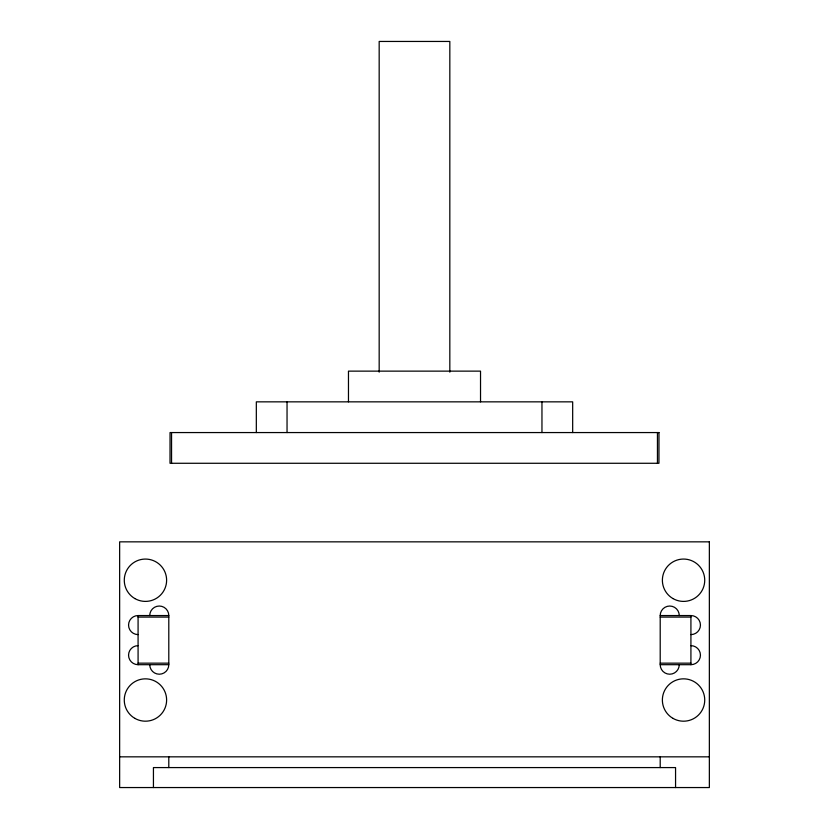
<?xml version="1.0" encoding="UTF-8"?>
<svg xmlns="http://www.w3.org/2000/svg" width="829" height="829" viewBox="0 0 829 829"><rect width="100%" height="100%" fill="white"/><g stroke="black" fill="none" stroke-linecap="round" stroke-linejoin="round"><path stroke-width="1.24" d="M138.08 634.599A9.523 9.523 0 0 1 128.557 625.076A9.523 9.523 0 0 1 138.08 615.553L168.795 615.553L168.795 664.692A9.523 9.523 0 0 1 159.272 674.215A9.523 9.523 0 0 1 149.748 664.692M679.252 664.692A9.523 9.523 0 0 1 669.728 674.215A9.523 9.523 0 0 1 660.205 664.692L660.205 615.553L690.92 615.553A9.523 9.523 0 0 1 700.443 625.076A9.523 9.523 0 0 1 690.92 634.599M138.08 617.087L168.795 617.087M660.205 617.087L690.92 617.087M138.08 663.159L168.795 663.159M660.205 663.159L690.92 663.159M138.08 645.656A9.523 9.523 0 0 0 128.557 655.169A9.523 9.523 0 0 0 138.08 664.692L168.795 664.692M660.205 664.692L690.92 664.692A9.523 9.523 0 0 0 700.443 655.169A9.523 9.523 0 0 0 690.92 645.656M119.645 756.836L709.355 756.836M690.92 615.553L690.92 664.692M675.562 787.55L675.562 767.581L153.438 767.581L153.438 787.55M660.205 756.836L660.205 767.581M657.449 432.562L657.449 463.276M572.673 432.562L572.673 401.847L256.327 401.847L256.327 432.562M541.959 401.847L541.959 432.562M480.53 401.847L480.53 371.133L348.47 371.133L348.47 401.847M449.826 372.159L449.826 41.45L379.174 41.45L379.174 372.159M287.041 401.847L287.041 432.562M171.551 432.562L171.551 463.276M168.795 756.836L168.795 767.581M138.08 615.553L138.08 664.692M149.748 615.553A9.523 9.523 0 0 1 159.272 606.03A9.523 9.523 0 0 1 168.795 615.553M660.205 615.553A9.523 9.523 0 0 1 669.728 606.03A9.523 9.523 0 0 1 679.252 615.553M658.951 432.562L170.049 432.562L170.018 463.276L658.951 463.276L658.982 432.562M709.355 541.845L119.645 541.845L119.645 787.55L709.355 787.55L709.355 541.845M134.858 598.569A21.181 21.181 0 0 0 166.619 580.227A21.181 21.181 0 0 0 134.858 561.896A21.181 21.181 0 0 0 134.858 598.569M672.961 598.569A21.181 21.181 0 0 0 704.733 580.227A21.181 21.181 0 0 0 672.961 561.896A21.181 21.181 0 0 0 672.961 598.569M134.858 718.36A21.181 21.181 0 0 0 166.619 700.018A21.181 21.181 0 0 0 134.858 681.676A21.181 21.181 0 0 0 134.858 718.36M672.961 718.36A21.181 21.181 0 0 0 704.733 700.018A21.181 21.181 0 0 0 672.961 681.676A21.181 21.181 0 0 0 672.961 718.36"/></g></svg>
